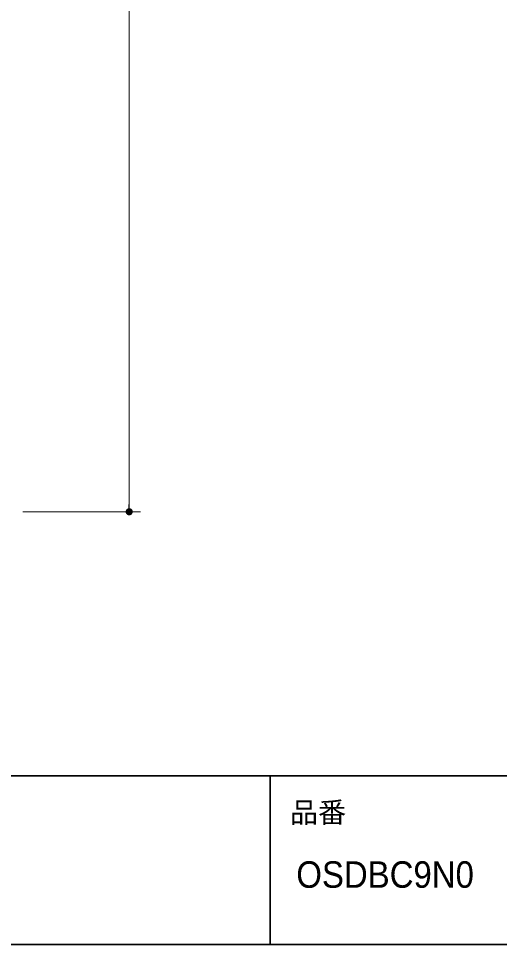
# Model space of a CAD drawing. Units: millimetres, scale not verified. Extents: x -6062 to 6062, y -3045 to 3045.
# Drawn here: x -1136 to -280, y -2770 to -1122 of the extents above; entities that cross this region are included whole.
import ezdxf
from ezdxf.enums import TextEntityAlignment as Align

# ---------------------------------------------------------------- set-up
doc = ezdxf.new("R2010")
doc.units = ezdxf.units.MM
doc.header["$LTSCALE"] = 20
for name, color, linetype, lineweight in [('0-1_2寸法-1', 7, 'Continuous', 15), ('0-2_0', 7, 'Continuous', 25), ('0-6_1図面枠', 7, 'Continuous', 15)]:
    doc.layers.add(name, color=color, linetype=linetype, lineweight=lineweight)
doc.styles.add('ＭＳ Ｐゴシック', font='')
doc.styles.get('ＭＳ Ｐゴシック').set_extended_font_data('MS PGothic')

# ---------------------------------------------------------------- blocks, each defined once
blk = doc.blocks.new('_Dot')
at = {"layer": '0-2_0'}
blk.add_line((-10, 0), (-20, 0), dxfattribs=at)
for points in [[(0, 0), (-10, 0), (-9.92, 1.25)], [(0, 0), (-9.92, -1.25), (-10, 0)], [(0, 0), (-9.92, 1.25), (-9.69, 2.49)], [(0, 0), (-9.69, -2.49), (-9.92, -1.25)], [(0, 0), (-9.69, 2.49), (-9.3, 3.68)], [(0, 0), (-9.3, -3.68), (-9.69, -2.49)], [(0, 0), (-9.3, 3.68), (-8.76, 4.82)], [(0, 0), (-8.76, -4.82), (-9.3, -3.68)], [(0, 0), (-8.76, 4.82), (-8.09, 5.88)], [(0, 0), (-8.09, -5.88), (-8.76, -4.82)], [(0, 0), (-8.09, 5.88), (-7.29, 6.85)], [(0, 0), (-7.29, -6.85), (-8.09, -5.88)], [(0, 0), (-7.29, 6.85), (-6.37, 7.71)], [(0, 0), (-6.37, -7.71), (-7.29, -6.85)], [(0, 0), (-6.37, 7.71), (-5.36, 8.44)], [(0, 0), (-5.36, -8.44), (-6.37, -7.71)], [(0, 0), (-5.36, 8.44), (-4.26, 9.05)], [(0, 0), (-4.26, -9.05), (-5.36, -8.44)], [(0, 0), (-4.26, 9.05), (-3.09, 9.51)], [(0, 0), (-3.09, -9.51), (-4.26, -9.05)], [(0, 0), (-3.09, 9.51), (-1.87, 9.82)], [(0, 0), (-1.87, -9.82), (-3.09, -9.51)], [(0, 0), (-1.87, 9.82), (-0.63, 9.98)], [(0, 0), (-0.63, -9.98), (-1.87, -9.82)], [(0, 0), (-0.63, 9.98), (0.63, 9.98)], [(0, 0), (0.63, -9.98), (-0.63, -9.98)], [(0, 0), (0.63, 9.98), (1.87, 9.82)], [(0, 0), (1.87, 9.82), (3.09, 9.51)], [(0, 0), (3.09, 9.51), (4.26, 9.05)], [(0, 0), (4.26, 9.05), (5.36, 8.44)], [(0, 0), (5.36, 8.44), (6.37, 7.71)], [(0, 0), (6.37, 7.71), (7.29, 6.85)], [(0, 0), (7.29, 6.85), (8.09, 5.88)], [(0, 0), (8.09, 5.88), (8.76, 4.82)], [(0, 0), (8.76, 4.82), (9.3, 3.68)], [(0, 0), (9.3, 3.68), (9.69, 2.49)], [(0, 0), (9.69, 2.49), (9.92, 1.25)], [(0, 0), (9.92, 1.25), (10, 0)], [(0, 0), (1.87, -9.82), (0.63, -9.98)], [(0, 0), (3.09, -9.51), (1.87, -9.82)], [(0, 0), (4.26, -9.05), (3.09, -9.51)], [(0, 0), (5.36, -8.44), (4.26, -9.05)], [(0, 0), (6.37, -7.71), (5.36, -8.44)], [(0, 0), (7.29, -6.85), (6.37, -7.71)], [(0, 0), (8.09, -5.88), (7.29, -6.85)], [(0, 0), (8.76, -4.82), (8.09, -5.88)], [(0, 0), (9.3, -3.68), (8.76, -4.82)], [(0, 0), (9.69, -2.49), (9.3, -3.68)], [(0, 0), (9.92, -1.25), (9.69, -2.49)], [(0, 0), (10, 0), (9.92, -1.25)]]:
    blk.add_solid(points, dxfattribs=at)
blk = doc.blocks.new('グループ-9')
at = {"layer": '0-6_1図面枠', "lineweight": 35}
for p, q in [((-80000, -49400), (80000, -49400)), ((22000, -49400), (22000, -55400))]:
    blk.add_line(p, q, dxfattribs=at)
blk.add_lwpolyline([(-80000, 55400), (80000, 55400), (80000, -55400), (-80000, -55400)], close=True, dxfattribs=at)
blk = doc.blocks.new('図面枠')
at = {"layer": '0-6_1図面枠'}
blk.add_blockref('グループ-9', (0, 0), dxfattribs=at)
at = {"layer": '0-6_1図面枠', "style": 'ＭＳ Ｐゴシック'}
blk.add_text('品番', height=733.7, dxfattribs=at).set_placement((22696.5, -51284.2), align=Align.BOTTOM_LEFT)

msp = doc.modelspace()

# ---------------------------------------------------------------- linework, layer by layer
at = {"layer": '0-1_2寸法-1'}
for p, q in [((-938.56, -1987.29), (-938.56, 337.29)), ((-1128.04, -2000), (-918.56, -2000))]:
    msp.add_line(p, q, dxfattribs=at)

# ---------------------------------------------------------------- block references
at = {"layer": '0-1_2寸法-1', "xscale": 0.6356201, "yscale": 0.6356201, "rotation": 270}
msp.add_blockref('_Dot', (-938.56, -2000), dxfattribs=at)
at = {"layer": '0-6_1図面枠', "xscale": 0.05, "yscale": 0.05}
msp.add_blockref('図面枠', (-1787.5, 0), dxfattribs=at)

# ---------------------------------------------------------------- texts
at = {"layer": '0-6_1図面枠', "style": 'ＭＳ Ｐゴシック', "width": 0.95}
msp.add_text('OSDBC9N0', height=47.17, dxfattribs=at).set_placement((-641.2, -2683.26), align=Align.BOTTOM_LEFT)

doc.saveas('drawing.dxf')
